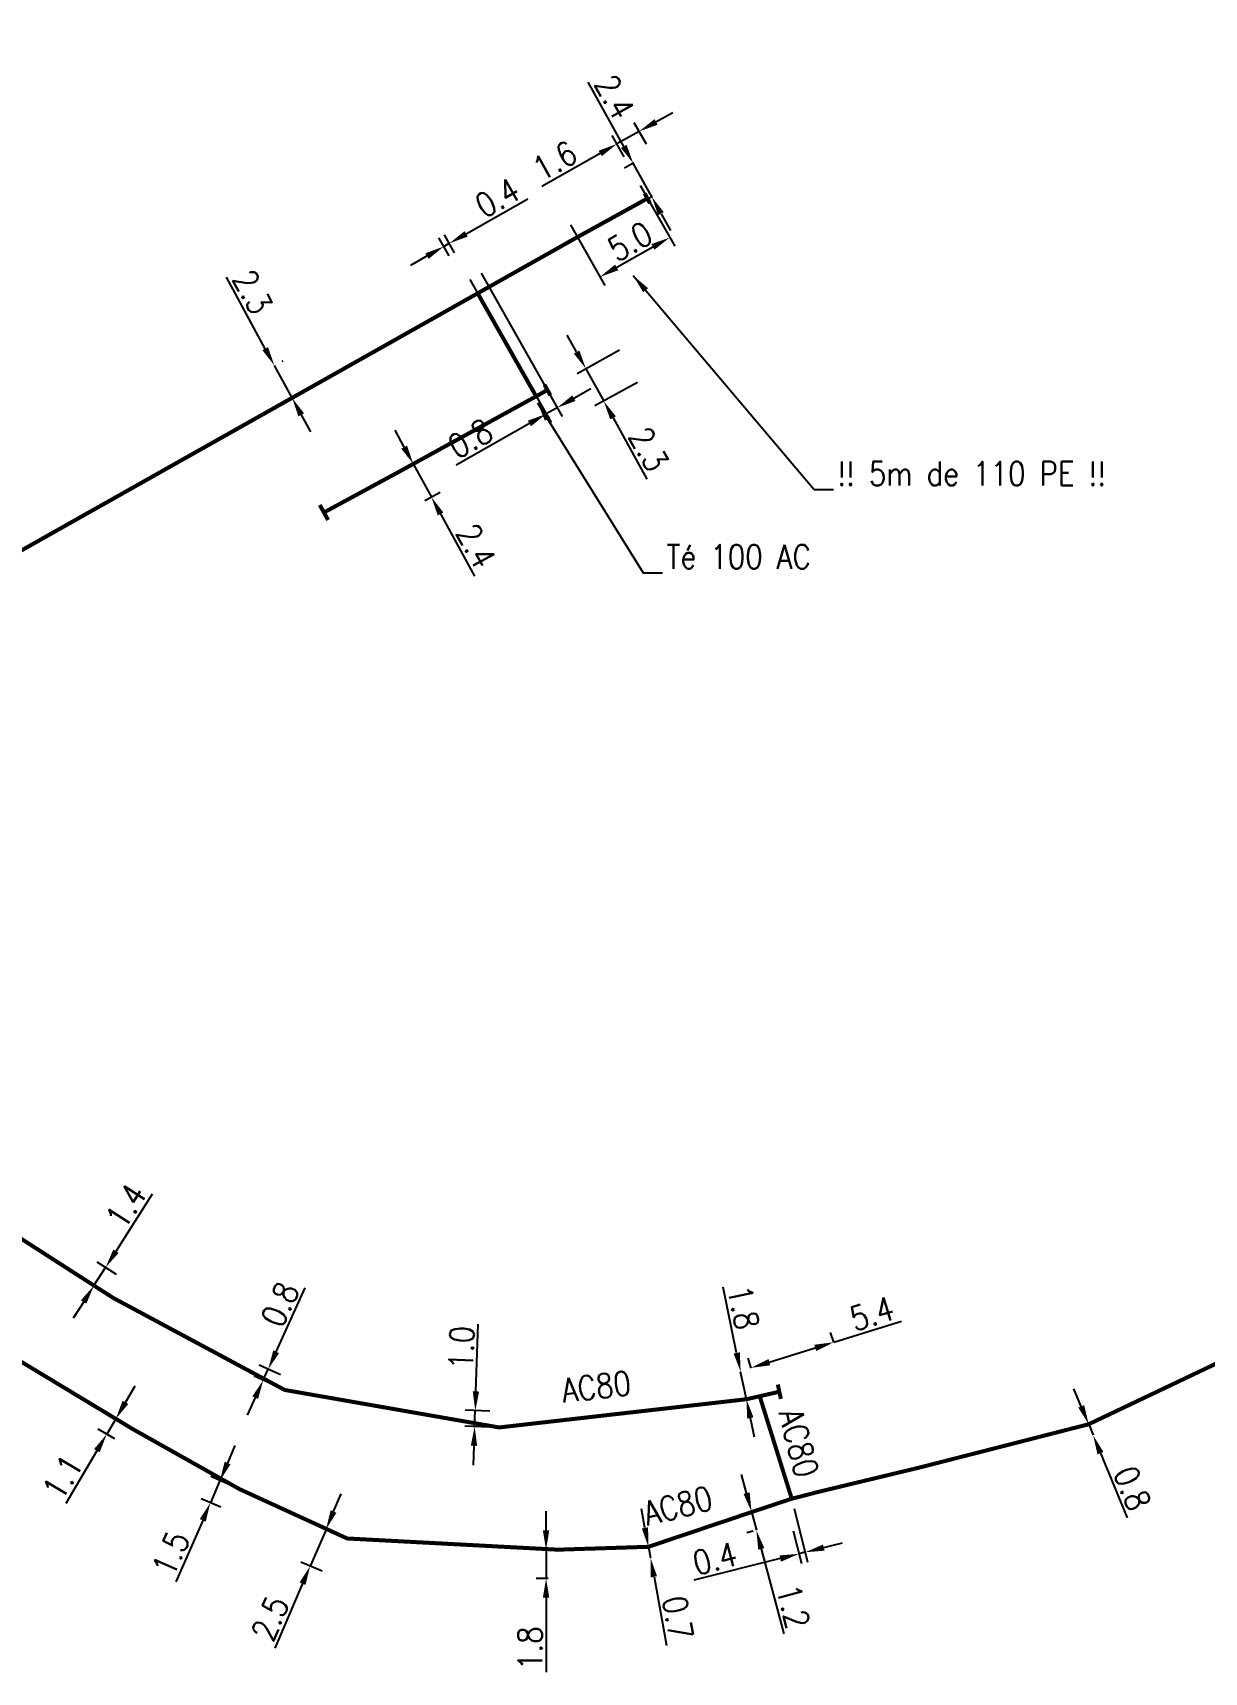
# Model space of a CAD drawing. Header units: millimetres. Extents: x 107995 to 109002, y 120994 to 122000.
# Drawn here: x 108820.3 to 108893.5, y 120994.5 to 121096.8 of the extents above; entities that cross this region are included whole.
import ezdxf

# ---------------------------------------------------------------- set-up
doc = ezdxf.new("R2010")
doc.units = ezdxf.units.MM
doc.header["$PDMODE"] = 34
doc.linetypes.add('L_25_AP', pattern=[2000, 1000, 1000])
doc.linetypes.add('L_25_PE', pattern=[2000, 1000, 1000])
doc.layers.get('DEFPOINTS').update_dxf_attribs({"linetype": 'CONTINUOUS'})
doc.layers.add('L_150', color=1, linetype='CONTINUOUS')
doc.styles.get("Standard").update_dxf_attribs({"font": 'romans.shx', "width": 0.85})
doc.dimstyles.get("Standard").update_dxf_attribs({"dimtxt": 1.5, "dimasz": 1.2, "dimexe": 0.625, "dimexo": 0.625, "dimgap": 0.25, "dimtad": 1, "dimdec": 1, "dimzin": 0, "dimdsep": 46, "dimtxsty": 'Standard', "dimcen": -0.5, "dimadec": 0, "dimazin": 0, "dimtfac": 1, "dimtdec": 1, "dimtmove": 0, "dimatfit": 3, "dimfxl": 0, "dimtolj": 1, "dimtzin": 0, "dimarcsym": 0})

# ---------------------------------------------------------------- blocks, each defined once
blk = doc.blocks.new('*D19')
at = {"layer": 'DEFPOINTS', "color": 0, "linetype": 'Continuous', "transparency": 16777216}
for p in [(108826.07, 121018.99), (108824.13, 121018.62), (108825.34, 121017.85)]:
    blk.add_point(p, dxfattribs=at)
at = {"layer": 'L_150', "color": 0, "linetype": 'Continuous', "lineweight": -2, "transparency": 16777216}
for p, q in [((108825.51, 121020.77), (108827.79, 121024.35)), ((108824.13, 121018.62), (108824.86, 121019.76)), ((108825.54, 121019.32), (108824.33, 121020.09)), ((108824.81, 121018.19), (108823.61, 121018.95)), ((108823.49, 121017.61), (108822.84, 121016.59))]:
    blk.add_line(p, q, dxfattribs=at)
at = {"layer": 'L_150', "color": 0, "linetype": 'Continuous', "transparency": 16777216}
for points in [[(108825.34, 121020.88), (108825.67, 121020.66), (108824.86, 121019.76)], [(108823.32, 121017.71), (108823.66, 121017.5), (108824.13, 121018.62)]]:
    blk.add_solid(points, dxfattribs=at)
at = {"layer": 'L_150', "color": 0, "linetype": 'Continuous', "transparency": 16777216, "insert": (108826.13, 121023.6), "char_height": 1.5, "attachment_point": 5, "rotation": 57.4645}
blk.add_mtext('\\A1;1.4', dxfattribs=at)
blk = doc.blocks.new('*D20')
at = {"layer": 'DEFPOINTS', "color": 0, "linetype": 'Continuous', "transparency": 16777216}
for p in [(108834.7, 121012.72), (108836.35, 121012.8), (108836.04, 121012.11)]:
    blk.add_point(p, dxfattribs=at)
at = {"layer": 'L_150', "color": 0, "linetype": 'Continuous', "lineweight": -2, "transparency": 16777216}
for p, q in [((108835.51, 121014.5), (108837.32, 121018.48)), ((108835.78, 121013.06), (108834.44, 121013.66)), ((108835.47, 121012.37), (108834.13, 121012.98)), ((108834.7, 121012.72), (108835.01, 121013.41)), ((108834.2, 121011.63), (108833.7, 121010.54))]:
    blk.add_line(p, q, dxfattribs=at)
at = {"layer": 'L_150', "color": 0, "linetype": 'Continuous', "transparency": 16777216}
for points in [[(108835.33, 121014.58), (108835.69, 121014.41), (108835.01, 121013.41)], [(108834.02, 121011.71), (108834.38, 121011.55), (108834.7, 121012.72)]]:
    blk.add_solid(points, dxfattribs=at)
at = {"layer": 'L_150', "color": 0, "linetype": 'Continuous', "transparency": 16777216, "insert": (108835.75, 121017.45), "char_height": 1.5, "attachment_point": 5, "rotation": 65.5093}
blk.add_mtext('\\A1;0.8', dxfattribs=at)
blk = doc.blocks.new('*D21')
at = {"layer": 'DEFPOINTS', "color": 0, "linetype": 'Continuous', "transparency": 16777216}
for p in [(108849.47, 121010.77), (108847.9, 121009.82), (108849.43, 121009.77)]:
    blk.add_point(p, dxfattribs=at)
at = {"layer": 'L_150', "color": 0, "linetype": 'Continuous', "lineweight": -2, "transparency": 16777216}
for p, q in [((108847.98, 121012.02), (108848.13, 121016.21)), ((108848.84, 121010.79), (108847.31, 121010.84)), ((108847.9, 121009.82), (108847.94, 121010.82)), ((108848.81, 121009.79), (108847.28, 121009.85)), ((108847.86, 121008.62), (108847.81, 121007.42))]:
    blk.add_line(p, q, dxfattribs=at)
at = {"layer": 'L_150', "color": 0, "linetype": 'Continuous', "transparency": 16777216}
for points in [[(108847.78, 121012.03), (108848.18, 121012.01), (108847.94, 121010.82)], [(108847.66, 121008.63), (108848.06, 121008.62), (108847.9, 121009.82)]]:
    blk.add_solid(points, dxfattribs=at)
at = {"layer": 'L_150', "color": 0, "linetype": 'Continuous', "transparency": 16777216, "insert": (108847.08, 121014.75), "char_height": 1.5, "attachment_point": 5, "rotation": 87.9204}
blk.add_mtext('\\A1;1.0', dxfattribs=at)
blk = doc.blocks.new('*D22')
at = {"layer": 'DEFPOINTS', "color": 0, "linetype": 'Continuous', "transparency": 16777216}
for p in [(108864.51, 121013.25), (108864.87, 121011.53), (108864.87, 121011.53)]:
    blk.add_point(p, dxfattribs=at)
at = {"layer": 'L_150', "color": 0, "linetype": 'Continuous', "lineweight": -2, "transparency": 16777216}
for p, q in [((108864.26, 121014.42), (108863.41, 121018.52)), ((108864.87, 121011.53), (108864.51, 121013.25)), ((108865.11, 121010.36), (108865.36, 121009.18))]:
    blk.add_line(p, q, dxfattribs=at)
at = {"layer": 'L_150', "color": 0, "linetype": 'Continuous', "transparency": 16777216}
for points in [[(108864.46, 121014.46), (108864.07, 121014.38), (108864.51, 121013.25)], [(108865.31, 121010.4), (108864.92, 121010.32), (108864.87, 121011.53)]]:
    blk.add_solid(points, dxfattribs=at)
at = {"layer": 'L_150', "color": 0, "linetype": 'Continuous', "transparency": 16777216, "insert": (108864.69, 121017.26), "char_height": 1.5, "attachment_point": 5, "rotation": 281.769}
blk.add_mtext('\\A1;1.8', dxfattribs=at)
blk = doc.blocks.new('*D34')
at = {"layer": 'DEFPOINTS', "color": 0, "linetype": 'Continuous', "transparency": 16777216}
for p in [(108825.49, 121010.3), (108826.54, 121009.68), (108825.98, 121008.73)]:
    blk.add_point(p, dxfattribs=at)
at = {"layer": 'L_150', "color": 0, "linetype": 'Continuous', "lineweight": -2, "transparency": 16777216}
for p, q in [((108826.1, 121011.33), (108826.71, 121012.37)), ((108826, 121009.99), (108824.95, 121010.62)), ((108825.44, 121009.05), (108824.39, 121009.67)), ((108825.49, 121010.3), (108824.93, 121009.35)), ((108824.31, 121008.32), (108822.37, 121005.03))]:
    blk.add_line(p, q, dxfattribs=at)
at = {"layer": 'L_150', "color": 0, "linetype": 'Continuous', "transparency": 16777216}
for points in [[(108825.92, 121011.44), (108826.27, 121011.23), (108825.49, 121010.3)], [(108824.14, 121008.42), (108824.49, 121008.22), (108824.93, 121009.35)]]:
    blk.add_solid(points, dxfattribs=at)
at = {"layer": 'L_150', "color": 0, "linetype": 'Continuous', "transparency": 16777216, "insert": (108822.17, 121006.67), "char_height": 1.5, "attachment_point": 5, "rotation": 59.3914}
blk.add_mtext('\\A1;1.1', dxfattribs=at)
blk = doc.blocks.new('*D35')
at = {"layer": 'DEFPOINTS', "color": 0, "linetype": 'Continuous', "transparency": 16777216}
for p in [(108832, 121006.45), (108833.22, 121005.92), (108832.62, 121004.54)]:
    blk.add_point(p, dxfattribs=at)
at = {"layer": 'L_150', "color": 0, "linetype": 'Continuous', "lineweight": -2, "transparency": 16777216}
for p, q in [((108832.48, 121007.55), (108832.95, 121008.65)), ((108832, 121006.45), (108831.4, 121005.07)), ((108832.65, 121006.17), (108831.42, 121006.7)), ((108832.05, 121004.79), (108830.83, 121005.32)), ((108830.92, 121003.97), (108829.25, 121000.13))]:
    blk.add_line(p, q, dxfattribs=at)
at = {"layer": 'L_150', "color": 0, "linetype": 'Continuous', "transparency": 16777216}
for points in [[(108832.29, 121007.63), (108832.66, 121007.47), (108832, 121006.45)], [(108830.74, 121004.05), (108831.11, 121003.89), (108831.4, 121005.07)]]:
    blk.add_solid(points, dxfattribs=at)
at = {"layer": 'L_150', "color": 0, "linetype": 'Continuous', "transparency": 16777216, "insert": (108828.93, 121001.9), "char_height": 1.5, "attachment_point": 5, "rotation": 66.5393}
blk.add_mtext('\\A1;1.5', dxfattribs=at)
blk = doc.blocks.new('*D36')
at = {"layer": 'DEFPOINTS', "color": 0, "linetype": 'Continuous', "transparency": 16777216}
for p in [(108838.62, 121003.41), (108839.94, 121002.84), (108838.95, 121000.55)]:
    blk.add_point(p, dxfattribs=at)
at = {"layer": 'L_150', "color": 0, "linetype": 'Continuous', "lineweight": -2, "transparency": 16777216}
for p, q in [((108839.09, 121004.52), (108839.56, 121005.62)), ((108838.62, 121003.41), (108837.63, 121001.12)), ((108839.37, 121003.09), (108838.04, 121003.66)), ((108838.38, 121000.8), (108837.05, 121001.37)), ((108837.15, 121000.02), (108835.42, 120996))]:
    blk.add_line(p, q, dxfattribs=at)
at = {"layer": 'L_150', "color": 0, "linetype": 'Continuous', "transparency": 16777216}
for points in [[(108838.91, 121004.6), (108839.27, 121004.44), (108838.62, 121003.41)], [(108836.97, 121000.1), (108837.34, 120999.94), (108837.63, 121001.12)]]:
    blk.add_solid(points, dxfattribs=at)
at = {"layer": 'L_150', "color": 0, "linetype": 'Continuous', "transparency": 16777216, "insert": (108835.13, 120997.85), "char_height": 1.5, "attachment_point": 5, "rotation": 66.7005}
blk.add_mtext('\\A1;2.5', dxfattribs=at)
blk = doc.blocks.new('*D37')
at = {"layer": 'DEFPOINTS', "color": 0, "linetype": 'Continuous', "transparency": 16777216}
for p in [(108852.36, 121002.14), (108853.12, 121002.14), (108853.12, 121000.34)]:
    blk.add_point(p, dxfattribs=at)
at = {"layer": 'L_150', "color": 0, "linetype": 'Continuous', "lineweight": -2, "transparency": 16777216}
for p, q in [((108852.36, 121003.34), (108852.36, 121004.54)), ((108852.5, 121002.14), (108851.74, 121002.14)), ((108852.36, 121002.14), (108852.36, 121000.34)), ((108852.5, 121000.34), (108851.74, 121000.34)), ((108852.36, 120999.14), (108852.36, 120994.49))]:
    blk.add_line(p, q, dxfattribs=at)
at = {"layer": 'L_150', "color": 0, "linetype": 'Continuous', "transparency": 16777216}
for points in [[(108852.16, 121003.34), (108852.56, 121003.34), (108852.36, 121002.14)], [(108852.16, 120999.14), (108852.56, 120999.14), (108852.36, 121000.34)]]:
    blk.add_solid(points, dxfattribs=at)
at = {"layer": 'L_150', "color": 0, "linetype": 'Continuous', "transparency": 16777216, "insert": (108851.36, 120995.99), "char_height": 1.5, "attachment_point": 5, "rotation": 90}
blk.add_mtext('\\A1;1.8', dxfattribs=at)
blk = doc.blocks.new('*D38')
at = {"layer": 'DEFPOINTS', "color": 0, "linetype": 'Continuous', "transparency": 16777216}
for p in [(108858.75, 121002.32), (108858.75, 121002.32), (108858.88, 121001.63)]:
    blk.add_point(p, dxfattribs=at)
at = {"layer": 'L_150', "color": 0, "linetype": 'Continuous', "lineweight": -2, "transparency": 16777216}
for p, q in [((108858.53, 121003.5), (108858.32, 121004.68)), ((108858.75, 121002.32), (108858.88, 121001.63)), ((108859.1, 121000.45), (108859.89, 120996.15))]:
    blk.add_line(p, q, dxfattribs=at)
at = {"layer": 'L_150', "color": 0, "linetype": 'Continuous', "transparency": 16777216}
for points in [[(108858.73, 121003.54), (108858.34, 121003.46), (108858.75, 121002.32)], [(108859.29, 121000.49), (108858.9, 121000.41), (108858.88, 121001.63)]]:
    blk.add_solid(points, dxfattribs=at)
at = {"layer": 'L_150', "color": 0, "linetype": 'Continuous', "transparency": 16777216, "insert": (108860.59, 120997.89), "char_height": 1.5, "attachment_point": 5, "rotation": 280.4732}
blk.add_mtext('\\A1;0.7', dxfattribs=at)
blk = doc.blocks.new('*D39')
at = {"layer": 'DEFPOINTS', "color": 0, "linetype": 'Continuous', "transparency": 16777216}
for p in [(108865.19, 121004.51), (108865.59, 121004.62), (108865.9, 121003.46)]:
    blk.add_point(p, dxfattribs=at)
at = {"layer": 'L_150', "color": 0, "linetype": 'Continuous', "lineweight": -2, "transparency": 16777216}
for p, q in [((108864.88, 121005.67), (108864.57, 121006.83)), ((108864.99, 121004.46), (108864.58, 121004.35)), ((108865.19, 121004.51), (108865.49, 121003.35)), ((108865.3, 121003.3), (108864.89, 121003.19)), ((108865.8, 121002.19), (108867.2, 120996.89))]:
    blk.add_line(p, q, dxfattribs=at)
at = {"layer": 'L_150', "color": 0, "linetype": 'Continuous', "transparency": 16777216}
for points in [[(108865.07, 121005.72), (108864.69, 121005.62), (108865.19, 121004.51)], [(108865.99, 121002.24), (108865.61, 121002.14), (108865.49, 121003.35)]]:
    blk.add_solid(points, dxfattribs=at)
at = {"layer": 'L_150', "color": 0, "linetype": 'Continuous', "transparency": 16777216, "insert": (108867.79, 120998.59), "char_height": 1.5, "attachment_point": 5, "rotation": 284.8069}
blk.add_mtext('\\A1;1.2', dxfattribs=at)
blk = doc.blocks.new('*D40')
at = {"layer": 'DEFPOINTS', "color": 0, "linetype": 'Continuous', "transparency": 16777216}
for p in [(108870.5, 121014.49), (108865.16, 121013.49), (108865.35, 121012.89)]:
    blk.add_point(p, dxfattribs=at)
at = {"layer": 'L_150', "color": 0, "linetype": 'Continuous', "lineweight": -2, "transparency": 16777216}
for p, q in [((108870.32, 121015.09), (108870.13, 121015.69)), ((108870.32, 121015.09), (108874.55, 121016.4)), ((108866.3, 121013.85), (108869.17, 121014.74)), ((108865.16, 121013.48), (108864.97, 121014.09))]:
    blk.add_line(p, q, dxfattribs=at)
at = {"layer": 'L_150', "color": 0, "linetype": 'Continuous', "transparency": 16777216}
for points in [[(108869.11, 121014.93), (108869.23, 121014.54), (108870.32, 121015.09)], [(108866.25, 121014.04), (108866.36, 121013.65), (108865.16, 121013.49)]]:
    blk.add_solid(points, dxfattribs=at)
at = {"layer": 'L_150', "color": 0, "linetype": 'Continuous', "transparency": 16777216, "insert": (108872.71, 121016.88), "char_height": 1.5, "attachment_point": 5, "rotation": 17.247}
blk.add_mtext('\\A1;5.4', dxfattribs=at)
blk = doc.blocks.new('*D64')
at = {"layer": 'DEFPOINTS', "color": 0, "linetype": 'Continuous', "transparency": 16777216}
for p in [(108835.34, 121076.02), (108836.44, 121074), (108836.5, 121074.03)]:
    blk.add_point(p, dxfattribs=at)
at = {"layer": 'L_150', "color": 0, "linetype": 'Continuous', "lineweight": -2, "transparency": 16777216}
for p, q in [((108834.83, 121077.1), (108832.4, 121081.56)), ((108836.5, 121074.03), (108835.4, 121076.05)), ((108835.89, 121076.31), (108835.95, 121076.35)), ((108836.99, 121074.29), (108837.05, 121074.33)), ((108837.07, 121072.97), (108837.65, 121071.92))]:
    blk.add_line(p, q, dxfattribs=at)
at = {"layer": 'L_150', "color": 0, "linetype": 'Continuous', "transparency": 16777216}
for points in [[(108835, 121077.2), (108834.65, 121077.01), (108835.4, 121076.05)], [(108837.25, 121073.07), (108836.9, 121072.88), (108836.5, 121074.03)]]:
    blk.add_solid(points, dxfattribs=at)
at = {"layer": 'L_150', "color": 0, "linetype": 'Continuous', "transparency": 16777216, "insert": (108834.04, 121080.64), "char_height": 1.5, "attachment_point": 5, "rotation": 298.584}
blk.add_mtext('\\A1;2.3', dxfattribs=at)
blk = doc.blocks.new('*D65')
at = {"layer": 'DEFPOINTS', "color": 0, "linetype": 'Continuous', "transparency": 16777216}
for p in [(108856.78, 121089.88), (108858.94, 121089.32), (108857.54, 121088.53)]:
    blk.add_point(p, dxfattribs=at)
at = {"layer": 'L_150', "color": 0, "linetype": 'Continuous', "lineweight": -2, "transparency": 16777216}
for p, q in [((108859.22, 121091.26), (108860.27, 121091.84)), ((108857.24, 121089.08), (108856.48, 121090.42)), ((108858.18, 121090.67), (108856.78, 121089.88)), ((108858.63, 121089.86), (108857.87, 121091.21)), ((108855.74, 121089.29), (108852.09, 121087.23))]:
    blk.add_line(p, q, dxfattribs=at)
at = {"layer": 'L_150', "color": 0, "linetype": 'Continuous', "transparency": 16777216}
for points in [[(108859.13, 121091.43), (108859.32, 121091.08), (108858.18, 121090.67)], [(108855.64, 121089.46), (108855.84, 121089.12), (108856.78, 121089.88)]]:
    blk.add_solid(points, dxfattribs=at)
at = {"layer": 'L_150', "color": 0, "linetype": 'Continuous', "transparency": 16777216, "insert": (108852.9, 121088.84), "char_height": 1.5, "attachment_point": 5, "rotation": 29.4228}
blk.add_mtext('\\A1;1.6', dxfattribs=at)
blk = doc.blocks.new('*D66')
at = {"layer": 'DEFPOINTS', "color": 0, "linetype": 'Continuous', "transparency": 16777216}
for p in [(108858.39, 121089.01), (108858.96, 121086.58), (108859.56, 121086.91)]:
    blk.add_point(p, dxfattribs=at)
at = {"layer": 'L_150', "color": 0, "linetype": 'Continuous', "lineweight": -2, "transparency": 16777216}
for p, q in [((108857.21, 121089.73), (108854.99, 121093.74)), ((108857.85, 121088.71), (108857.25, 121088.38)), ((108858.96, 121086.58), (108857.8, 121088.68)), ((108859.01, 121086.61), (108858.41, 121086.28)), ((108859.54, 121085.53), (108860.12, 121084.48))]:
    blk.add_line(p, q, dxfattribs=at)
at = {"layer": 'L_150', "color": 0, "linetype": 'Continuous', "transparency": 16777216}
for points in [[(108857.39, 121089.83), (108857.04, 121089.63), (108857.8, 121088.68)], [(108859.71, 121085.63), (108859.36, 121085.44), (108858.96, 121086.58)]]:
    blk.add_solid(points, dxfattribs=at)
at = {"layer": 'L_150', "color": 0, "linetype": 'Continuous', "transparency": 16777216, "insert": (108856.65, 121092.82), "char_height": 1.5, "attachment_point": 5, "rotation": 298.982}
blk.add_mtext('\\A1;2.4', dxfattribs=at)
blk = doc.blocks.new('*D67')
at = {"layer": 'DEFPOINTS', "color": 0, "linetype": 'Continuous', "transparency": 16777216}
for p in [(108844.07, 121069.91), (108843.12, 121069.39), (108844.24, 121067.32)]:
    blk.add_point(p, dxfattribs=at)
at = {"layer": 'L_150', "color": 0, "linetype": 'Continuous', "lineweight": -2, "transparency": 16777216}
for p, q in [((108843.5, 121070.96), (108842.93, 121072.01)), ((108843.67, 121069.68), (108844.62, 121070.2)), ((108844.07, 121069.91), (108845.2, 121067.84)), ((108844.79, 121067.62), (108845.75, 121068.14)), ((108845.77, 121066.79), (108847.89, 121062.9))]:
    blk.add_line(p, q, dxfattribs=at)
at = {"layer": 'L_150', "color": 0, "linetype": 'Continuous', "transparency": 16777216}
for points in [[(108843.68, 121071.05), (108843.32, 121070.86), (108844.07, 121069.91)], [(108845.95, 121066.88), (108845.6, 121066.69), (108845.2, 121067.84)]]:
    blk.add_solid(points, dxfattribs=at)
at = {"layer": 'L_150', "color": 0, "linetype": 'Continuous', "transparency": 16777216, "insert": (108848, 121064.79), "char_height": 1.5, "attachment_point": 5, "rotation": 298.584}
blk.add_mtext('\\A1;2.4', dxfattribs=at)
blk = doc.blocks.new('*D68')
at = {"layer": 'DEFPOINTS', "color": 0, "linetype": 'Continuous', "transparency": 16777216}
for p in [(108846.32, 121083.68), (108846.61, 121082.35), (108846.96, 121082.55)]:
    blk.add_point(p, dxfattribs=at)
at = {"layer": 'L_150', "color": 0, "linetype": 'Continuous', "lineweight": -2, "transparency": 16777216}
for p, q in [((108847.37, 121084.27), (108851.22, 121086.46)), ((108846.65, 121083.09), (108846.01, 121084.22)), ((108846.31, 121082.9), (108845.67, 121084.02)), ((108845.97, 121083.48), (108846.32, 121083.68)), ((108844.93, 121082.89), (108843.89, 121082.3))]:
    blk.add_line(p, q, dxfattribs=at)
at = {"layer": 'L_150', "color": 0, "linetype": 'Continuous', "transparency": 16777216}
for points in [[(108847.27, 121084.44), (108847.47, 121084.1), (108846.32, 121083.68)], [(108844.83, 121083.06), (108845.03, 121082.71), (108845.97, 121083.48)]]:
    blk.add_solid(points, dxfattribs=at)
at = {"layer": 'L_150', "color": 0, "linetype": 'Continuous', "transparency": 16777216, "insert": (108849.32, 121086.53), "char_height": 1.5, "attachment_point": 5, "rotation": 29.5613}
blk.add_mtext('\\A1;0.4', dxfattribs=at)
blk = doc.blocks.new('*D69')
at = {"layer": 'DEFPOINTS', "color": 0, "linetype": 'Continuous', "transparency": 16777216}
for p in [(108847.99, 121082.36), (108847.29, 121081.97), (108853.06, 121073.42)]:
    blk.add_point(p, dxfattribs=at)
at = {"layer": 'L_150', "color": 0, "linetype": 'Continuous', "lineweight": -2, "transparency": 16777216}
for p, q in [((108847.6, 121081.42), (108852.67, 121072.49)), ((108848.3, 121081.82), (108853.37, 121072.88)), ((108854.1, 121074.02), (108855.15, 121074.61)), ((108853.06, 121073.42), (108852.36, 121073.03)), ((108851.32, 121072.44), (108846.74, 121069.84))]:
    blk.add_line(p, q, dxfattribs=at)
at = {"layer": 'L_150', "color": 0, "linetype": 'Continuous', "transparency": 16777216}
for points in [[(108854, 121074.19), (108854.2, 121073.84), (108853.06, 121073.42)], [(108851.22, 121072.61), (108851.42, 121072.26), (108852.36, 121073.03)]]:
    blk.add_solid(points, dxfattribs=at)
at = {"layer": 'L_150', "color": 0, "linetype": 'Continuous', "transparency": 16777216, "insert": (108847.63, 121071.49), "char_height": 1.5, "attachment_point": 5, "rotation": 29.5613}
blk.add_mtext('\\A1;0.8', dxfattribs=at)
blk = doc.blocks.new('*D70')
at = {"layer": 'DEFPOINTS', "color": 0, "linetype": 'Continuous', "transparency": 16777216}
for p in [(108857.94, 121087.84), (108853.58, 121085.38), (108855.72, 121081.58)]:
    blk.add_point(p, dxfattribs=at)
at = {"layer": 'L_150', "color": 0, "linetype": 'Continuous', "lineweight": -2, "transparency": 16777216}
for p, q in [((108858.24, 121087.29), (108860.39, 121083.5)), ((108853.89, 121084.83), (108856.03, 121081.04)), ((108859.03, 121083.45), (108856.77, 121082.17))]:
    blk.add_line(p, q, dxfattribs=at)
at = {"layer": 'L_150', "color": 0, "linetype": 'Continuous', "transparency": 16777216}
for points in [[(108858.94, 121083.63), (108859.13, 121083.28), (108860.08, 121084.04)], [(108856.67, 121082.35), (108856.87, 121082), (108855.72, 121081.58)]]:
    blk.add_solid(points, dxfattribs=at)
at = {"layer": 'L_150', "color": 0, "linetype": 'Continuous', "transparency": 16777216, "insert": (108857.61, 121083.8), "char_height": 1.5, "attachment_point": 5, "rotation": 29.4422}
blk.add_mtext('\\A1;5.0', dxfattribs=at)
blk = doc.blocks.new('*D71')
at = {"layer": 'DEFPOINTS', "color": 0, "linetype": 'Continuous', "transparency": 16777216}
for p in [(108857.49, 121077.31), (108854.85, 121075.85), (108858.6, 121075.3)]:
    blk.add_point(p, dxfattribs=at)
at = {"layer": 'L_150', "color": 0, "linetype": 'Continuous', "lineweight": -2, "transparency": 16777216}
for p, q in [((108854.27, 121076.9), (108853.68, 121077.95)), ((108856.94, 121077.01), (108854.3, 121075.54)), ((108854.85, 121075.85), (108855.96, 121073.83)), ((108858.06, 121074.99), (108855.41, 121073.53)), ((108856.54, 121072.78), (108858.66, 121068.96))]:
    blk.add_line(p, q, dxfattribs=at)
at = {"layer": 'L_150', "color": 0, "linetype": 'Continuous', "transparency": 16777216}
for points in [[(108854.44, 121076.99), (108854.09, 121076.8), (108854.85, 121075.85)], [(108856.72, 121072.88), (108856.37, 121072.69), (108855.96, 121073.83)]]:
    blk.add_solid(points, dxfattribs=at)
at = {"layer": 'L_150', "color": 0, "linetype": 'Continuous', "transparency": 16777216, "insert": (108858.77, 121070.83), "char_height": 1.5, "attachment_point": 5, "rotation": 298.982}
blk.add_mtext('\\A1;2.3', dxfattribs=at)
blk = doc.blocks.new('*D619')
at = {"layer": 'DEFPOINTS', "color": 0, "linetype": 'Continuous', "transparency": 16777216}
for p in [(108886.24, 121009.97), (108886.52, 121009.28), (108886.52, 121009.28)]:
    blk.add_point(p, dxfattribs=at)
at = {"layer": 'L_150', "color": 0, "linetype": 'Continuous', "lineweight": -2, "transparency": 16777216}
for p, q in [((108885.78, 121011.08), (108885.32, 121012.19)), ((108886.24, 121009.97), (108886.52, 121009.28)), ((108886.98, 121008.17), (108888.64, 121004.13))]:
    blk.add_line(p, q, dxfattribs=at)
at = {"layer": 'L_150', "color": 0, "linetype": 'Continuous', "transparency": 16777216}
for points in [[(108885.96, 121011.16), (108885.59, 121011.01), (108886.24, 121009.97)], [(108887.16, 121008.24), (108886.79, 121008.09), (108886.52, 121009.28)]]:
    blk.add_solid(points, dxfattribs=at)
at = {"layer": 'L_150', "color": 0, "linetype": 'Continuous', "transparency": 16777216, "insert": (108888.96, 121005.97), "char_height": 1.5, "attachment_point": 5, "rotation": 292.3647}
blk.add_mtext('\\A1;0.8', dxfattribs=at)
blk = doc.blocks.new('*D908')
at = {"layer": 'DEFPOINTS', "color": 0, "linetype": 'Continuous', "transparency": 16777216}
for p in [(108867.7, 121005.32), (108867.63, 121003.93), (108868.15, 121001.88)]:
    blk.add_point(p, dxfattribs=at)
at = {"layer": 'L_150', "color": 0, "linetype": 'Continuous', "lineweight": -2, "transparency": 16777216}
for p, q in [((108867.85, 121004.71), (108868.69, 121001.37)), ((108867.79, 121003.32), (108868.3, 121001.27)), ((108869.7, 121002.27), (108870.86, 121002.56)), ((108866.98, 121001.59), (108861.58, 121000.23)), ((108868.54, 121001.98), (108868.15, 121001.88))]:
    blk.add_line(p, q, dxfattribs=at)
at = {"layer": 'L_150', "color": 0, "linetype": 'Continuous', "transparency": 16777216}
for points in [[(108869.65, 121002.46), (108869.75, 121002.08), (108868.54, 121001.98)], [(108866.94, 121001.78), (108867.03, 121001.39), (108868.15, 121001.88)]]:
    blk.add_solid(points, dxfattribs=at)
at = {"layer": 'L_150', "color": 0, "linetype": 'Continuous', "transparency": 16777216, "insert": (108862.9, 121001.59), "char_height": 1.5, "attachment_point": 5, "rotation": 14.1077}
blk.add_mtext('\\A1;0.4', dxfattribs=at)

msp = doc.modelspace()

# ---------------------------------------------------------------- linework, layer by layer
at = {"layer": 'L_150', "linetype": 'L_25_AP', "const_width": 0.25, "flags": 128}
for points in [[(108866.93, 121012), (108864.87, 121011.53), (108849.43, 121009.77), (108836.04, 121012.11), (108825.34, 121017.85), (108815.51, 121024.17), (108799.46, 121034.22), (108782.17, 121045.49), (108764.68, 121056.65), (108756.97, 121062.13), (108749.33, 121067.72), (108745.16, 121071.07), (108739.56, 121076.93), (108729.55, 121087.95), (108726.42, 121091.36), (108715.02, 121104.58), (108690.76, 121132.66), (108683.06, 121141.72), (108656.68, 121172.09), (108650.38, 121182.42), (108650.18, 121183.13), (108649.81, 121184.5)], [(108848.09, 121080.56), (108851.74, 121074.13), (108843.12, 121069.39), (108838.49, 121066.88)], [(108852.63, 121074.19), (108852.26, 121074.86)], [(108851.74, 121074.13), (108852.45, 121074.53)], [(108838.75, 121066.41), (108838.23, 121067.35)], [(108865.7, 121011.72), (108867.7, 121005.32), (108865.59, 121004.62), (108858.75, 121002.32), (108853.1, 121002.14), (108839.94, 121002.84), (108833.22, 121005.92), (108826.55, 121009.67), (108816.46, 121015.76), (108782.38, 121037.56), (108767.12, 121047.67), (108761.9, 121051.04)], [(108867.7, 121005.32), (108869.41, 121005.76), (108875.69, 121007.27), (108886.24, 121009.97), (108914.5, 121023.41), (108923.57, 121027.8)], [(108866.83, 121012.45), (108867.02, 121011.55)]]:
    msp.add_lwpolyline(points, dxfattribs=at)
at = {"layer": 'L_150', "linetype": 'L_25_PE', "const_width": 0.25, "flags": 128}
for points in [[(108854.32, 121084.07), (108858.69, 121086.48)], [(108858.52, 121086.79), (108858.85, 121086.18)]]:
    msp.add_lwpolyline(points, dxfattribs=at)
at = {"layer": 'L_150', "linetype": 'L_25_AP', "flags": 128}
msp.add_lwpolyline([(108854.32, 121084.07, 0.25, 0.25, 0), (108818.41, 121063.84, 0.25, 0.25, 0), (108801.29, 121055.41, 0.25, 0.25, 0), (108794.6, 121050.16, 0.25, 0.25, 0), (108789.4, 121043.87, 0.25, 0.25, 0), (108788.43, 121041.41, 0, 0, 0)], format="xyseb", dxfattribs=at)

# ---------------------------------------------------------------- texts
at = {"layer": 'L_150', "linetype": 'Continuous', "width": 0.85}
for rotation, p in [(6.5299, (108853.44, 121011.33)), (284.5963, (108866.87, 121010.7)), (14.2133, (108858.69, 121003.63))]:
    msp.add_text('AC80', height=1.5, rotation=rotation, dxfattribs=at).set_placement(p)
at = {"layer": 'L_150', "linetype": 'Continuous', "char_height": 1.5, "attachment_point": 4}
for s, insert in [('\\A1;!! 5m de 110 PE !!', (108870.55, 121069.31)), ('\\A1;Té 100 AC', (108859.88, 121064.12))]:
    msp.add_mtext(s, dxfattribs=dict(at, insert=insert))

# ---------------------------------------------------------------- dimensions: what is measured, and where the dimension line sits
at = {"layer": 'L_150', "linetype": 'Continuous'}
for base, p1, p2, angle, picture, middle in [((108858.96, 121086.58), (108858.39, 121089.01), (108859.56, 121086.91), 298.982, '*D66', (108855.77, 121092.33)), ((108856.78, 121089.88), (108858.94, 121089.32), (108857.54, 121088.53), 209.4228, '*D65', (108853.39, 121087.97)), ((108846.32, 121083.68), (108846.61, 121082.35), (108846.96, 121082.55), 29.5613, '*D68', (108849.82, 121085.66)), ((108855.72, 121081.58), (108857.94, 121087.84), (108853.58, 121085.38), 209.4422, '*D70', (108858.1, 121082.93)), ((108836.5, 121074.03), (108835.34, 121076.02), (108836.44, 121074), 298.584, '*D64', (108833.16, 121080.16)), ((108854.85, 121075.85), (108858.6, 121075.3), (108857.49, 121077.31), 118.982, '*D71', (108857.89, 121070.35)), ((108844.0736, 121069.9052), (108844.2437, 121067.3217), (108843.1193, 121069.3853), 118.584, '*D67', (108847.1194, 121064.3151)), ((108824.1349, 121018.6179), (108826.0651, 121018.9879), (108825.339, 121017.8498), 237.4645, '*D19', (108826.9719, 121023.0651)), ((108834.7, 121012.72), (108836.35, 121012.8), (108836.04, 121012.11), 245.5093, '*D20', (108836.66, 121017.03)), ((108864.87, 121011.53), (108864.51, 121013.25), (108864.87, 121011.53), 281.769, '*D22', (108863.72, 121017.06)), ((108865.16, 121013.49), (108870.5, 121014.49), (108865.35, 121012.89), 197.247, '*D40', (108873.01, 121015.93)), ((108847.9, 121009.82), (108849.47, 121010.77), (108849.43, 121009.77), 267.9204, '*D21', (108848.08, 121014.71)), ((108825.49, 121010.3), (108825.98, 121008.73), (108826.54, 121009.68), 59.3914, '*D34', (108823.03, 121006.16)), ((108832, 121006.45), (108832.62, 121004.54), (108833.22, 121005.92), 66.5393, '*D35', (108829.85, 121001.5)), ((108865.19, 121004.51), (108865.9, 121003.46), (108865.59, 121004.62), 104.8069, '*D39', (108866.82, 120998.34)), ((108838.62, 121003.41), (108838.95, 121000.55), (108839.94, 121002.84), 66.7005, '*D36', (108836.05, 120997.46)), ((108852.36, 121002.14), (108853.12, 121000.34), (108853.12, 121002.14), 90, '*D37', (108852.36, 120995.99)), ((108858.75, 121002.32), (108858.88, 121001.63), (108858.75, 121002.32), 100.4732, '*D38', (108859.6, 120997.71))]:
    dim = msp.add_linear_dim(base=base, p1=p1, p2=p2, angle=angle, dimstyle='Standard', override={"dimdec": 1}, dxfattribs=at)
    dim.commit()
    dim.dimension.update_dxf_attribs({"geometry": picture, "text_midpoint": middle, "dimtype": 161})
for base, p1, p2, angle, picture, middle, dimtype in [((108853.06, 121073.42), (108847.29, 121081.97), (108847.99, 121082.36), 29.5613, '*D69', (108848.12, 121070.63), 161), ((108886.52, 121009.28), (108886.24, 121009.97), (108886.52, 121009.28), 112.3647, '*D619', (108888.04, 121005.59), 160), ((108868.15, 121001.88), (108867.7, 121005.32), (108867.63, 121003.93), 14.1077, '*D908', (108863.14, 121000.62), 160)]:
    dim = msp.add_linear_dim(base=base, p1=p1, p2=p2, angle=angle, dimstyle='Standard', dxfattribs=at)
    dim.commit()
    dim.dimension.update_dxf_attribs({"geometry": picture, "text_midpoint": middle, "dimtype": dimtype})

# ---------------------------------------------------------------- leaders
for points in [[(108857.8, 121081.67), (108869.1, 121068.31), (108870.3, 121068.31)], [(108851.82, 121073.73), (108858.43, 121063.12), (108859.63, 121063.12)]]:
    msp.add_leader(points, dimstyle='Standard', dxfattribs=at)

doc.saveas('drawing.dxf')
